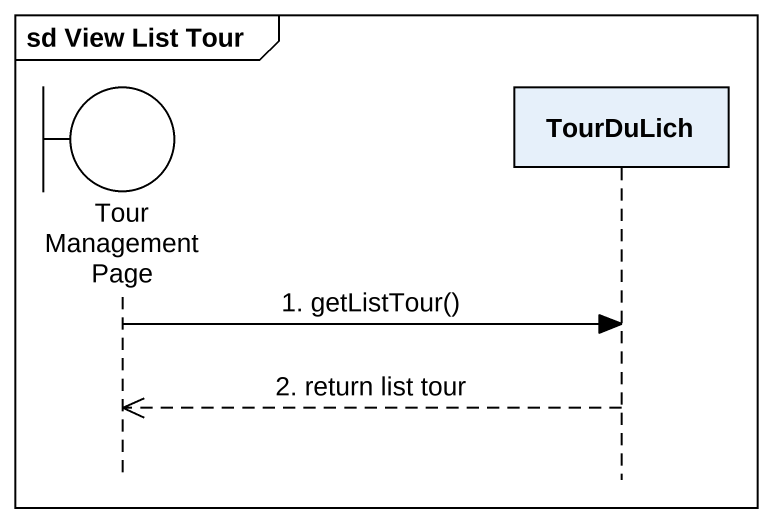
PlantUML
@startuml
mainframe sd View List Tour
hide footbox
boundary "Tour Management Page" as Tour_Management_Page
participant TourDuLich

Tour_Management_Page -> TourDuLich : 1. getListTour()
TourDuLich -->> Tour_Management_Page : 2. return list tour
@enduml
